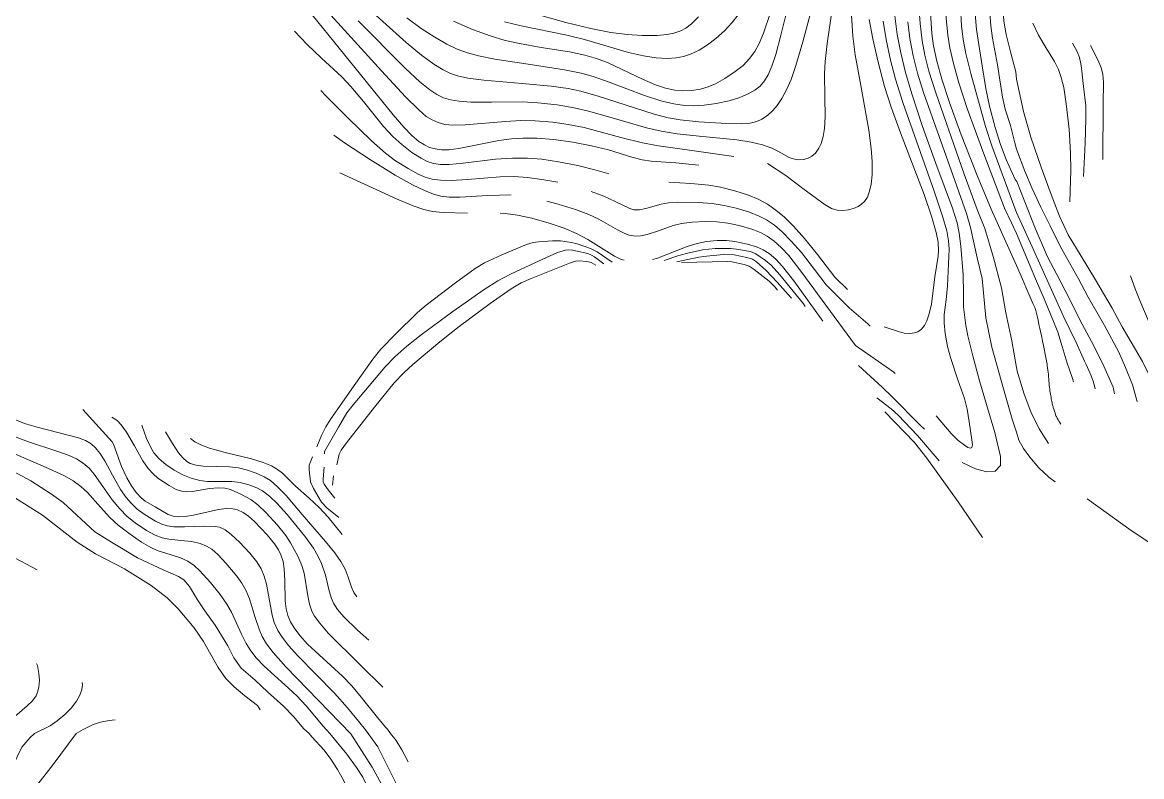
# Model space of a CAD drawing. Header units: inches. Extents: x 115425 to 116786, y 150085 to 152399.
# Drawn here: x 116297.5 to 116525.5, y 150991.2 to 151144.7 of the extents above; entities that cross this region are included whole.
import ezdxf

# ---------------------------------------------------------------- set-up
doc = ezdxf.new("R2010")
doc.units = ezdxf.units.IN
doc.header["$MEASUREMENT"] = 0
doc.layers.add('Contour', color=7, linetype='Continuous', lineweight=0, true_color=0xbed2ff)

msp = doc.modelspace()

# ---------------------------------------------------------------- linework, layer by layer
at = {"layer": 'Contour'}
msp.add_line((116360.88, 151052.46), (116360.67, 151050.57), dxfattribs=at)
for points in [[(116500, 151191.51), (116496.47, 151183.32), (116494.03, 151177.84), (116492.3, 151174.41), (116490.79, 151171.8), (116489.17, 151169.4), (116485.64, 151164.44), (116484.36, 151162.31), (116483.53, 151160.55), (116483.01, 151158.97), (116482.61, 151157.05), (116482.38, 151154.74), (116482.32, 151151.86), (116482.5, 151146.67), (116482.76, 151142.5), (116483.12, 151139.95), (116483.77, 151136.88), (116484.79, 151133.21), (116486.34, 151128.45), (116488.74, 151121.83), (116491.98, 151113.54), (116494.84, 151106.73), (116499.07, 151097.33), (116500, 151095.27)], [(116500, 151183), (116499.4, 151181.32), (116496.98, 151176.36), (116494.96, 151172.72), (116492.7, 151169.07), (116488.84, 151163.03), (116487.38, 151160.42), (116486.54, 151158.53), (116486.09, 151157.05), (116485.77, 151155.23), (116485.59, 151152.91), (116485.55, 151149.7), (116485.7, 151145.58), (116486, 151142.15), (116486.4, 151139.54), (116487.14, 151136.36), (116488.26, 151132.45), (116489.99, 151127.23), (116493.34, 151117.98), (116497.56, 151106.9), (116499.01, 151103.97), (116500.03, 151101.78)], [(116500, 151175.68), (116499.36, 151174.03), (116497.56, 151170.71), (116495.32, 151167.01), (116491.45, 151160.95), (116490.27, 151158.76), (116489.53, 151156.99), (116489.07, 151155.38), (116488.79, 151153.74), (116488.62, 151151.52), (116488.62, 151147.86), (116488.81, 151144.05), (116489.14, 151141.28), (116489.69, 151138.38), (116490.73, 151134.35), (116493.66, 151123.54), (116494.95, 151119.63), (116499.87, 151106.35), (116500, 151106.05)], [(116500.03, 151168.81), (116499.14, 151167.02), (116497.07, 151163.55), (116494.07, 151158.74), (116493.03, 151156.75), (116492.36, 151155.1), (116491.96, 151153.42), (116491.73, 151151.55), (116491.61, 151148.88), (116491.66, 151145.68), (116491.87, 151143.31), (116493.03, 151135.91), (116493.74, 151131.29), (116494.51, 151127.7), (116495.66, 151123.34), (116496.75, 151119.87), (116497.92, 151116.84), (116499.72, 151112.77), (116500.04, 151112.37)], [(116500, 151162.17), (116499.16, 151160.6), (116496.79, 151156.77), (116495.81, 151154.83), (116495.14, 151153.03), (116494.81, 151151.38), (116494.62, 151149.41), (116494.59, 151146.77), (116494.79, 151144.02), (116495.15, 151141.51), (116496.15, 151136.11), (116497.16, 151129.52), (116497.72, 151127.11), (116498.77, 151123.77), (116499.66, 151120.25), (116500, 151118.93)], [(116363.48, 151151.72), (116375.72, 151140.65), (116378.83, 151138.06), (116381.33, 151136.22), (116383.2, 151135.06), (116384.7, 151134.34), (116386.14, 151133.85), (116388.26, 151133.41), (116391.49, 151133), (116399.29, 151132.33), (116405.2, 151131.78), (116408.67, 151131.28), (116411.25, 151130.73), (116414.77, 151129.71), (116426.2, 151126.06), (116429.04, 151125.33), (116431.51, 151124.91), (116435.33, 151124.52), (116441, 151124.14), (116443.89, 151124.1), (116445.73, 151124.24), (116447.11, 151124.56), (116448.16, 151125.03), (116449.26, 151125.78), (116450.39, 151126.81), (116451.26, 151127.85), (116452.2, 151129.24), (116453.16, 151131), (116454.08, 151133.12), (116455.06, 151135.95), (116456.45, 151140.75), (116461.29, 151158.8)], [(116500.05, 151155.35), (116498.59, 151153.11), (116497.9, 151151.76), (116497.5, 151150.4), (116497.29, 151148.92), (116497.27, 151147.06), (116497.45, 151145.01), (116497.92, 151142.3), (116498.77, 151138.72), (116499.84, 151134.66), (116500, 151133.21)], [(116442.43, 151117.44), (116434.37, 151118.6), (116427.1, 151119.61), (116423.8, 151120.24), (116419.44, 151121.34), (116411.93, 151123.32), (116408.7, 151123.98), (116405.56, 151124.41), (116401.94, 151124.71), (116399.07, 151124.76), (116395.91, 151124.59), (116387.73, 151123.88), (116385.16, 151123.84), (116383.56, 151123.98), (116382.18, 151124.34), (116380.95, 151124.88), (116379.78, 151125.61), (116378.24, 151126.91), (116375.55, 151129.6), (116370.68, 151134.86), (116358.33, 151148.42)], [(116375.82, 151145.68), (116378.76, 151143.51), (116381.51, 151141.71), (116383.98, 151140.31), (116386.1, 151139.29), (116388.17, 151138.51), (116390.42, 151137.91), (116393.75, 151137.26), (116400.51, 151136.22), (116407.93, 151135.09), (116411.35, 151134.39), (116413.78, 151133.72), (116417.04, 151132.57), (116424.21, 151129.83), (116427.58, 151128.77), (116430.18, 151128.13), (116432.4, 151127.79), (116434.21, 151127.74), (116436.36, 151127.87), (116438.84, 151128.22), (116441.47, 151128.8), (116443.64, 151129.48), (116445.37, 151130.21), (116446.68, 151130.94), (116447.79, 151131.79), (116448.66, 151132.83), (116449.4, 151134.04), (116450.18, 151135.81), (116450.97, 151138.18), (116452.02, 151142.15), (116453.79, 151149.19)], [(116500, 151074.49), (116499.08, 151079.92), (116497.86, 151085.63), (116496.96, 151090.71), (116495.26, 151097.1), (116493.55, 151102.78), (116491.96, 151106.65), (116489.33, 151113.85), (116483.55, 151130.38), (116482.15, 151134.83), (116481.33, 151138.06), (116480.78, 151141.01), (116480.35, 151144.52), (116480.04, 151148.88)], [(116435.3, 151115.71), (116430.61, 151116.18), (116425.62, 151116.48), (116423.76, 151116.78), (116421.67, 151117.33), (116416.89, 151118.82), (116413.44, 151119.64), (116409.63, 151120.35), (116405.79, 151120.87), (116402.3, 151121.15), (116399.48, 151121.19), (116397.16, 151121.05), (116394.55, 151120.68), (116386.44, 151119.08), (116384.4, 151118.83), (116382.89, 151118.81), (116381.58, 151118.97), (116380.46, 151119.29), (116379.41, 151119.79), (116378.28, 151120.51), (116376.83, 151121.72), (116375.2, 151123.39), (116373.05, 151125.93), (116356.51, 151146.31)], [(116365.88, 151145.03), (116375.54, 151135.36), (116378.48, 151132.64), (116380.51, 151131.01), (116381.95, 151130.05), (116383.26, 151129.4), (116384.75, 151128.95), (116386.5, 151128.68), (116388.88, 151128.52), (116393.05, 151128.51), (116399.37, 151128.55), (116402.49, 151128.37), (116406.45, 151127.94), (116409.93, 151127.36), (116412.81, 151126.69), (116418.1, 151125.17), (116424.66, 151123.26), (116427.62, 151122.57), (116430.91, 151122.04), (116435.38, 151121.55), (116443.01, 151120.81), (116445.99, 151120.34), (116448.28, 151119.8), (116450.18, 151119.15), (116451.53, 151118.49), (116453.7, 151117.25), (116454.49, 151116.96), (116455.66, 151116.79), (116456.69, 151116.85), (116457.72, 151117.14), (116458.31, 151117.48), (116459.05, 151118.15), (116459.73, 151119.12), (116460.2, 151120.1), (116460.63, 151121.53), (116460.88, 151123.17), (116461.01, 151125.49), (116460.95, 151129.53), (116460.87, 151134.25), (116461, 151136.8), (116461.42, 151140.45), (116462.56, 151147.87)], [(116449.92, 151146.76), (116448.49, 151142.58), (116447.56, 151140.42), (116446.69, 151138.83), (116445.65, 151137.36), (116444.3, 151135.99), (116442.72, 151134.73), (116440.59, 151133.3), (116438.7, 151132.25), (116437.23, 151131.65), (116435.61, 151131.18), (116433.78, 151130.88), (116431.96, 151130.82), (116430.43, 151130.96), (116428.51, 151131.37), (116426.47, 151132.04), (116423.85, 151133.15), (116416.81, 151136.49), (116414.46, 151137.4), (116412.06, 151138.09), (116408.97, 151138.75), (116403.19, 151139.66), (116398.75, 151140.41), (116395.85, 151141.08), (116392.82, 151141.99), (116389.2, 151143.32), (116385.34, 151144.96)], [(116395.69, 151144.82), (116399.09, 151144.02), (116408.39, 151142.17), (116411.99, 151141.23), (116420.96, 151138.61), (116424.04, 151137.91), (116426.61, 151137.52), (116428.86, 151137.39), (116430.7, 151137.5), (116432.17, 151137.79), (116433.59, 151138.26), (116435.34, 151139.09), (116437.05, 151140.14), (116438.79, 151141.46), (116440.54, 151143.04), (116442.02, 151144.64), (116443.29, 151146.25)], [(116402.92, 151146.19), (116408.24, 151144.71), (116413.28, 151143.5), (116417.36, 151142.71), (116420.68, 151142.27), (116423.79, 151142.07), (116426.84, 151142.08), (116428.83, 151142.25), (116430.24, 151142.53), (116431.65, 151143.04), (116432.65, 151143.56), (116433.81, 151144.45), (116435.23, 151145.85)], [(116466.39, 151146.22), (116466.7, 151141.91), (116467.17, 151138.15), (116468.13, 151132.62), (116469.91, 151122.83), (116470.41, 151119.1), (116470.6, 151116.42), (116470.59, 151113.73), (116470.4, 151111.83), (116470.09, 151110.37), (116469.63, 151109.19), (116469.05, 151108.3), (116468.44, 151107.75), (116467.76, 151107.29), (116466.83, 151106.86), (116465.77, 151106.56), (116464.66, 151106.43), (116463.48, 151106.51), (116462.3, 151106.84), (116461.04, 151107.58), (116456.46, 151110.91), (116453.02, 151113.57), (116449.3, 151116)], [(116475.21, 151146.09), (116475.71, 151142.3), (116476.44, 151138.54), (116477.41, 151134.53), (116478.66, 151130.22), (116480.89, 151123.58), (116483.6, 151116.03), (116486.95, 151106.93), (116487.89, 151103.92), (116488.35, 151101.84), (116488.67, 151099.22), (116489.12, 151093.36), (116489.24, 151089.61), (116489.23, 151086.86)], [(116470.02, 151145.36), (116470.74, 151141.4), (116471.83, 151136.62), (116473.15, 151131.72), (116474.49, 151127.45), (116476.38, 151122.28), (116481.21, 151109.73), (116482.72, 151105.29), (116483.65, 151101.95), (116484.03, 151099.97), (116484.13, 151098.32), (116484.04, 151097.12), (116483.36, 151092.93), (116482.66, 151087.37), (116482.24, 151085.41), (116481.76, 151083.99), (116481.26, 151083.05), (116480.63, 151082.28), (116479.89, 151081.76), (116479.23, 151081.53), (116478.31, 151081.42), (116477.13, 151081.51), (116476.17, 151081.74), (116473.05, 151082.74)], [(116483.62, 151064.65), (116486.68, 151061.04), (116488.12, 151059.65), (116489.38, 151058.65), (116490.07, 151058.24), (116490.61, 151058.08), (116490.91, 151058.23), (116491.01, 151058.78), (116490.91, 151059.78), (116490.35, 151063.42), (116489.96, 151066.03), (116489.38, 151068.21), (116488.08, 151071.99), (116486.6, 151076.31), (116485.96, 151078.78), (116485.49, 151081.42), (116485.28, 151083.58), (116485.28, 151085.3), (116485.67, 151088.27), (116485.94, 151091.1), (116486.28, 151098.57), (116486.18, 151100.29), (116485.81, 151102.29), (116484.96, 151105.32), (116483.25, 151110.37), (116476.84, 151128.44), (116475.38, 151133.15), (116474.35, 151137.03), (116473.44, 151141.26), (116472.83, 151144.99)], [(116500, 151061.31), (116499.15, 151063.97), (116497.38, 151070.16), (116495.01, 151078.6), (116493.76, 151084.62), (116493.02, 151092.62), (116492, 151096.79), (116490.65, 151103), (116489.81, 151105.83), (116487.45, 151112.57), (116481.09, 151130.48), (116479.85, 151134.43), (116478.98, 151137.92), (116478.3, 151141.46), (116477.84, 151144.88)], [(116510.87, 151108.18), (116511.1, 151114.58), (116511.03, 151118.2), (116510.7, 151123.03), (116510.15, 151128.17), (116509.62, 151131.46), (116509.13, 151133.51), (116508.55, 151135.17), (116507.74, 151136.8), (116505.99, 151139.64), (116504.49, 151142.14), (116503.31, 151144.55)], [(116352.96, 151142.97), (116355.53, 151140.22), (116358.46, 151137.48), (116362.61, 151133.64), (116364.43, 151131.71), (116366.99, 151128.63), (116371.08, 151123.57), (116372.97, 151121.52), (116374.79, 151119.87), (116376.87, 151118.26), (116378.72, 151117.07), (116379.94, 151116.45), (116381.27, 151116.01), (116382.69, 151115.83), (116384.47, 151115.83), (116387.29, 151116.09), (116393.87, 151116.87), (116397.34, 151117.11), (116400.37, 151117.11), (116403.29, 151116.87), (116406.72, 151116.38), (116410.64, 151115.61), (116414.12, 151114.73), (116416.98, 151113.89)], [(116511.39, 151140.5), (116512.35, 151138.82), (116512.83, 151137.58), (116513.21, 151135.99), (116513.39, 151134.18), (116513.62, 151131.66), (116514.1, 151127.78), (116514.16, 151125.14), (116513.97, 151120.14), (116513.65, 151113.34)], [(116517.62, 151116.82), (116517.67, 151128.15), (116517.73, 151132.57), (116517.58, 151134.22), (116517.28, 151135.47), (116516.64, 151136.97), (116515.05, 151140.04)], [(116500, 151133.21), (116501.41, 151126.57), (116502.95, 151121.36), (116505.13, 151115.09), (116507.06, 151109.74), (116508.74, 151105.32), (116510.54, 151101.47), (116513.15, 151097.17), (116516.13, 151092.37), (116517.73, 151089.55), (116519.51, 151086.56), (116521.51, 151082.77), (116524.04, 151078.5), (116525.67, 151075.73), (116527.96, 151071.03), (116529.1, 151067.65), (116529.42, 151065.69)], [(116358.31, 151130.89), (116359.32, 151129.79), (116363.8, 151125.28), (116368.62, 151120.66), (116371.5, 151118.14), (116373.54, 151116.59), (116376.08, 151114.97), (116378.12, 151113.85), (116379.56, 151113.24), (116380.98, 151112.83), (116382.71, 151112.62), (116384.87, 151112.59), (116388.19, 151112.79), (116394.83, 151113.32), (116397.68, 151113.37), (116400.41, 151113.18), (116403.33, 151112.77), (116406.55, 151112.2)], [(116397.09, 151109.66), (116392.32, 151109.5), (116386.61, 151109.16), (116384.47, 151109.19), (116382.75, 151109.4), (116381.24, 151109.79), (116379.39, 151110.5), (116376.97, 151111.66), (116373.45, 151113.63), (116368.41, 151116.75), (116363.12, 151120.23), (116360.97, 151121.79)], [(116500, 151118.93), (116501.71, 151114.46), (116503.11, 151111.07), (116504.98, 151107.13), (116506.84, 151103.34), (116508.97, 151099.02), (116512.64, 151092.54), (116514.57, 151088.82), (116517.96, 151083.02), (116520.83, 151077.62), (116522.23, 151074.49), (116523.62, 151070.97), (116524.47, 151068.02), (116524.55, 151067.5)], [(116388.2, 151105.9), (116383.24, 151106.01), (116381.06, 151106.25), (116379.28, 151106.67), (116377.09, 151107.41), (116373.85, 151108.75), (116362.2, 151114.09)], [(116429.2, 151112.23), (116433.7, 151111.97), (116437.34, 151111.6), (116439.7, 151111.18), (116442.61, 151110.46), (116445.41, 151109.56), (116447.39, 151108.74), (116449.26, 151107.74), (116451.01, 151106.54), (116452.75, 151105.07), (116454.58, 151103.27), (116456.8, 151100.78), (116459.45, 151097.48), (116463.02, 151092.87), (116465.56, 151090.34)], [(116520, 151069.14), (116519.72, 151070.48), (116517.52, 151075.39), (116515.25, 151079.76), (116512.89, 151084.22), (116510.7, 151088.59), (116508.25, 151093.39), (116506.35, 151097.04), (116503.82, 151102.82), (116500.04, 151112.37)], [(116413.37, 151110.31), (116415.97, 151109.37), (116418.27, 151108.31), (116421.23, 151106.83), (116422.08, 151106.6), (116423.19, 151106.56), (116424.53, 151106.85), (116427.6, 151107.77), (116429.1, 151108.02), (116430.93, 151108.12), (116435.23, 151108.05), (116438.01, 151107.87), (116440.48, 151107.5), (116442.92, 151106.94), (116445.6, 151106.11), (116447.62, 151105.32), (116449.06, 151104.56), (116450.69, 151103.44), (116452.26, 151102.11), (116454.14, 151100.23), (116456.2, 151097.88), (116458.87, 151094.47), (116461.21, 151091.32)], [(116467.19, 151079), (116456.1, 151094.11), (116453.61, 151097.28), (116452.07, 151098.94), (116450.62, 151100.21), (116449.21, 151101.21), (116447.97, 151101.89), (116446.29, 151102.56), (116443.54, 151103.38), (116441.24, 151103.87), (116438.94, 151104.13), (116436.58, 151104.2), (116433.95, 151104.08), (116431.76, 151103.8), (116430.04, 151103.38), (116427.26, 151102.39), (116424.79, 151101.54), (116423.44, 151101.29), (116422.38, 151101.24), (116421.14, 151101.42), (116420.2, 151101.75), (116418.76, 151102.49), (116414.91, 151104.7), (116412.88, 151105.64), (116410.19, 151106.65), (116406.62, 151107.75), (116404.32, 151108.35)], [(116420.07, 151096.31), (116419.45, 151096.48), (116418.15, 151097.13), (116412.71, 151100.52), (116410.39, 151101.74), (116407.87, 151102.83), (116404.81, 151103.89), (116401.3, 151104.88), (116398.36, 151105.52), (116395.87, 151105.84), (116394.86, 151105.91)], [(116500, 151106.05), (116503.51, 151098.3), (116506.89, 151090.93), (116509.66, 151084.77), (116512.17, 151079.58), (116513.85, 151075.76), (116514.18, 151075.12), (116514.76, 151073.87), (116515.2, 151072.82), (116515.61, 151071.7), (116516.01, 151070.24), (116516.03, 151070.15)], [(116460.55, 151083.89), (116454.64, 151092.11), (116452.35, 151095.08), (116450.99, 151096.57), (116449.62, 151097.72), (116448.43, 151098.45), (116447.06, 151099.04), (116445.2, 151099.6), (116442.64, 151100.15), (116440.91, 151100.35), (116439.02, 151100.37), (116436.83, 151100.16), (116434.94, 151099.75), (116432.95, 151099.12), (116426.89, 151096.76), (116425.87, 151096.47)], [(116511.59, 151071.57), (116511.39, 151072.23), (116510.77, 151074.04), (116510.35, 151075.39), (116509.3, 151078.76), (116508.4, 151081.69), (116507.27, 151084.52), (116505.65, 151088.49), (116504.07, 151092.09), (116502.64, 151095.47), (116500.03, 151101.78)], [(116417.65, 151095.96), (116414.58, 151098.03), (116413.2, 151098.69), (116410.53, 151099.67), (116409.35, 151099.95), (116407.1, 151100.26), (116405.47, 151100.25), (116402.63, 151100.08), (116401.56, 151099.91), (116400.22, 151099.51), (116395.14, 151097.4), (116391.62, 151095.79), (116389.74, 151094.66), (116385.74, 151091.75), (116379.76, 151087.21), (116378.01, 151085.71), (116373.52, 151081.3), (116370.53, 151078.19), (116368.91, 151076.19), (116365.42, 151071.31), (116360.35, 151064.03), (116359.32, 151062.43), (116358.45, 151060.66), (116357.47, 151058.33)], [(116415.92, 151095.61), (116414.06, 151096.99), (116413.43, 151097.38), (116412.71, 151097.68), (116410.16, 151098.24), (116409.29, 151098.42), (116408.16, 151098.37), (116406.51, 151097.88), (116401.87, 151095.8), (116396.97, 151093.49), (116394.39, 151092.14), (116391.55, 151090.38), (116385.22, 151085.86), (116378.77, 151081.13), (116375.8, 151078.84), (116373.35, 151076.68), (116371.41, 151074.65), (116364.87, 151066.91), (116363.63, 151065.24), (116361.87, 151062.38), (116359.04, 151057.41), (116359.02, 151056.95)], [(116456.98, 151086.93), (116456.61, 151087.45), (116451.77, 151093.36), (116450.01, 151095.32), (116448.86, 151096.25), (116446.94, 151097.61), (116445.82, 151098.07), (116442.96, 151098.6), (116441.77, 151098.74), (116438.6, 151098.69), (116436.05, 151098.44), (116433.35, 151097.83), (116431.21, 151097.26), (116428.27, 151096.27)], [(116414.3, 151095.29), (116413.36, 151095.84), (116412.46, 151096.05), (116410.95, 151096.23), (116410.19, 151096.14), (116408.93, 151095.76), (116401.15, 151092.64), (116399.12, 151091.7), (116397.05, 151090.51), (116392.8, 151087.51), (116386.45, 151082.82), (116382.57, 151079.72), (116377.05, 151075.09), (116375.18, 151073.38), (116373.25, 151071.34), (116369.24, 151066.44), (116363.51, 151059.18), (116362.45, 151057.67), (116362.02, 151056.85), (116361.55, 151054.68)], [(116454.17, 151088.62), (116454.14, 151088.66), (116451.27, 151091.87), (116448.99, 151094.21), (116447.07, 151096.01), (116446.2, 151096.52), (116445.09, 151096.87), (116442.49, 151097.43), (116440.3, 151097.51), (116436.88, 151097.18), (116435.3, 151096.94), (116430.85, 151095.98)], [(116451.31, 151090.24), (116450.77, 151090.88), (116449.64, 151092.05), (116446.6, 151094.42), (116445.52, 151095.14), (116444.56, 151095.45), (116442.04, 151096), (116441.12, 151096.09), (116431.77, 151095.85)], [(116461.21, 151091.32), (116465.89, 151086.66), (116469.71, 151083.39), (116470.19, 151082.91)], [(116534.59, 151064.35), (116534.69, 151065.2), (116534.72, 151067.43), (116534.36, 151069.4), (116533.72, 151070.51), (116532.6, 151072.38), (116531.65, 151074.01), (116529.79, 151077.37), (116528.67, 151079.77), (116527.45, 151082.71), (116526.1, 151085.89), (116525.15, 151088.1), (116524.2, 151090.53), (116523.23, 151093.17)], [(116489.23, 151086.83), (116489.67, 151083.07), (116490.08, 151080.96), (116491.14, 151076.85), (116492.45, 151071.76), (116493.88, 151066.93), (116495.58, 151061.24), (116496.77, 151056.35), (116496.76, 151054.51), (116495.69, 151053.41), (116493.96, 151053.28), (116491.66, 151053.86), (116488.96, 151055.17)], [(116467.19, 151079), (116475.03, 151073.54), (116475.29, 151073.25)], [(116467.79, 151074.9), (116472.67, 151070.51), (116474.69, 151068.55), (116480.29, 151062.84), (116481.25, 151061.92)], [(116500, 151074.49), (116500.12, 151073.77), (116501.56, 151069.05), (116502.93, 151065.44), (116504.63, 151061.99), (116506.51, 151059.04)], [(116255.78, 151072.44), (116259.43, 151070.45), (116264.28, 151067.52), (116275.18, 151060.7), (116281.95, 151056.78), (116301.63, 151044.45)], [(116300.55, 151033.32), (116294.86, 151036.31), (116291.82, 151038.12), (116289.06, 151039.96), (116285.58, 151042.54), (116281.29, 151046), (116277.37, 151049.4), (116274.36, 151052.25), (116270.99, 151055.77), (116265.47, 151061.64), (116262.96, 151064.06), (116260.94, 151065.75), (116259.25, 151066.94), (116257.25, 151068.1), (116254.42, 151069.48), (116251.88, 151070.6)], [(116484.22, 151055.46), (116479.84, 151060.63), (116475.93, 151064.77), (116474.48, 151066.05), (116471.58, 151068.33)], [(116295.52, 151064.12), (116297.97, 151063.12), (116300.78, 151062.26), (116308.94, 151060.17), (116310.34, 151059.63), (116311.49, 151058.93), (116312.41, 151058.11), (116313.28, 151057.04), (116314.28, 151055.51), (116315.89, 151052.58), (116317.53, 151049.63), (116318.66, 151048.01), (116319.64, 151046.87), (116320.89, 151045.68), (116322.52, 151044.49), (116324.63, 151043.21), (116325.94, 151042.58), (116327.03, 151042.25), (116328.39, 151042.08), (116330.53, 151042.08), (116334.5, 151042.2), (116336.77, 151042.11), (116337.68, 151041.96), (116338.8, 151041.44), (116340.03, 151040.52), (116341.76, 151038.91), (116343.81, 151036.72), (116345.26, 151034.92), (116346.13, 151033.52), (116346.74, 151032.02), (116347.21, 151030.37), (116347.77, 151027.42), (116348.38, 151024.07), (116348.81, 151022.6), (116349.56, 151020.97), (116350.42, 151019.58), (116351.7, 151017.9), (116353.59, 151015.79), (116357.35, 151012.01), (116361.1, 151008.22), (116363.76, 151005.23), (116365.95, 151002.5), (116367.39, 151000.75), (116367.94, 151000)], [(116309.83, 151065.96), (116315.8, 151059.34), (116316.07, 151058.87), (116317.71, 151054.37), (116318.78, 151052.01), (116319.71, 151050.39), (116320.68, 151049.04), (116321.7, 151047.97), (116322.55, 151047.29), (116324.54, 151046.11), (116327.19, 151044.56), (116328.23, 151044.24), (116329.35, 151044.12), (116330.67, 151044.17), (116332.39, 151044.44), (116337.43, 151045.59), (116339.11, 151045.78), (116340.38, 151045.72), (116341.34, 151045.51), (116342.46, 151044.99), (116343.54, 151044.25), (116344.81, 151043.12), (116347.36, 151040.42), (116348.9, 151038.61), (116349.71, 151037.4), (116350.19, 151036.38), (116350.61, 151034.99), (116350.83, 151033.52), (116350.96, 151031.14), (116351.06, 151027.02), (116351.26, 151025.37), (116351.6, 151024.02), (116352.15, 151022.71), (116352.87, 151021.47), (116354.04, 151019.92), (116355.62, 151018.2), (116357.99, 151015.97), (116362.75, 151011.65), (116364.63, 151009.69), (116366.53, 151007.36), (116369.83, 151003.28), (116371.45, 151001.29), (116371.89, 151000.85), (116372.52, 151000)], [(116370.91, 151009.42), (116366.26, 151014.03), (116359.81, 151020.42), (116358.07, 151022.42), (116357.02, 151023.88), (116356.5, 151024.87), (116356.01, 151026.29), (116355.64, 151028.04), (116354.89, 151032.66), (116354.45, 151034.21), (116353.61, 151036.09), (116352.15, 151038.79), (116351.16, 151040.28), (116349.45, 151042.39), (116347.11, 151044.98), (116345.45, 151046.56), (116344.06, 151047.62), (116342.13, 151048.63), (116339.89, 151049.63), (116338.73, 151049.94), (116337.47, 151050.02), (116335.66, 151049.83), (116332.17, 151049.25), (116330.85, 151049.21), (116330.02, 151049.3), (116328.83, 151049.65), (116327.39, 151050.44), (116325.13, 151051.95), (116324.12, 151052.83), (116323.13, 151053.96), (116322.08, 151055.52), (116320.36, 151058.54), (116318.72, 151061.35), (116317.66, 151062.79), (116316.79, 151063.67), (116315.75, 151064.36)], [(116473.16, 151065.48), (116479.21, 151059.24), (116481.73, 151056.03), (116488.14, 151047.15), (116493.07, 151039.9)], [(116368.05, 151018.96), (116365.75, 151021.05), (116362.98, 151023.73), (116361.7, 151025.25), (116360.91, 151026.5), (116360.47, 151027.46), (116360, 151029.06), (116359.24, 151032.22), (116358.42, 151034.58), (116357.72, 151036.13), (116356.8, 151037.7), (116355.24, 151039.87), (116351.45, 151044.56), (116349.44, 151046.83), (116347.88, 151048.31), (116346.45, 151049.37), (116345.24, 151050.01), (116343.67, 151050.61), (116341.87, 151051.06), (116340.17, 151051.28), (116337.84, 151051.28), (116335.23, 151051.26), (116333.67, 151051.46), (116331.9, 151051.95), (116330.21, 151052.62), (116328.42, 151053.58), (116326.74, 151054.72), (116325.35, 151055.93), (116324.32, 151057.11), (116323.58, 151058.32), (116322.8, 151060.03), (116321.82, 151062.72)], [(116355.9, 150999.98), (116354.83, 151000.95), (116352.73, 151003.42), (116350.68, 151005.53), (116347.46, 151008.45), (116344.9, 151010.82), (116342.09, 151013.27), (116340.55, 151015.4), (116339.37, 151017.84), (116336.75, 151022.07), (116334.71, 151024.93), (116333.18, 151027.18), (116331.54, 151029.88), (116330.43, 151031.26), (116329.29, 151031.98), (116326.22, 151033.31), (116320.98, 151035.75), (116315.66, 151038.92), (116312.27, 151041.06), (116305.8, 151046.98), (116303.42, 151048.68), (116299.21, 151051.45), (116283.25, 151059.94)], [(116364.41, 150999.95), (116351.18, 151013.58), (116348.61, 151016.47), (116347.24, 151018.27), (116346.37, 151019.72), (116345.71, 151021.21), (116344.93, 151023.58), (116343.76, 151027.41), (116343.1, 151029.02), (116342.24, 151030.58), (116341.21, 151032.04), (116339.02, 151034.62), (116337.3, 151036.43), (116336.07, 151037.5), (116335.05, 151038.15), (116333.75, 151038.66), (116332.01, 151039.05), (116329.81, 151039.3), (116327.32, 151039.55), (116325.97, 151039.85), (116324.57, 151040.36), (116322.77, 151041.33), (116320.49, 151042.85), (116318.83, 151044.18), (116317.33, 151045.69), (116315.78, 151047.58), (116313.88, 151050.3), (116312.16, 151052.75), (116311.09, 151053.98), (116309.88, 151055.03), (116308.55, 151055.87), (116307.07, 151056.56), (116304.55, 151057.44), (116298.77, 151059.34), (116295.68, 151060.54)], [(116365.66, 151027.84), (116365.03, 151028.71), (116364.55, 151029.75), (116363.84, 151031.8), (116363.23, 151033.43), (116362.38, 151035.03), (116361.17, 151036.77), (116359.28, 151039.08), (116354.53, 151044.59), (116351.25, 151048.44), (116349.51, 151050.22), (116348.02, 151051.46), (116346.76, 151052.25), (116345.11, 151053.01), (116343.36, 151053.6), (116341.54, 151054.04), (116339.71, 151054.28), (116337.11, 151054.34), (116334.35, 151054.39), (116332.89, 151054.58), (116331.72, 151054.95), (116331.02, 151055.36), (116330.17, 151056.11), (116329.31, 151057.15), (116328.09, 151059), (116326.69, 151061.4)], [(116362.68, 151040.49), (116359.77, 151044.04), (116357.98, 151046.01), (116355.92, 151047.87), (116353.17, 151050.31), (116350.48, 151052.99), (116349.51, 151053.74), (116348.24, 151054.46), (116346.56, 151055.14), (116344.16, 151055.89), (116338.82, 151057.2), (116335.65, 151058.04), (116333.83, 151058.72), (116332.66, 151059.36), (116331.77, 151060.03)], [(116507.87, 151051.23), (116506.62, 151052.15), (116504.53, 151054.04), (116502.69, 151056.21), (116501.41, 151057.97), (116500.51, 151059.71), (116500, 151061.31)], [(116360.11, 151000), (116358.81, 151001.49), (116355.35, 151005.63), (116353.45, 151007.66), (116350.99, 151009.92), (116346.76, 151013.7), (116345.15, 151015.38), (116344.03, 151016.79), (116343.09, 151018.28), (116342.12, 151020.22), (116340.1, 151024.71), (116339.16, 151026.34), (116337.81, 151028.29), (116335.81, 151030.74), (116333.67, 151033.08), (116332.47, 151034.17), (116331.19, 151035.05), (116329.71, 151035.73), (116327.82, 151036.35), (116324.96, 151037.25), (116323.67, 151037.83), (116321.78, 151038.93), (116319.45, 151040.54), (116317.04, 151042.43), (116315.33, 151043.98), (116313.42, 151046.06), (116310.75, 151049.04), (116309.4, 151050.29), (116307.83, 151051.45), (116306.1, 151052.43), (116302.84, 151053.95), (116293.72, 151057.89)], [(116356.6, 151056.28), (116355.96, 151054.64), (116355.95, 151053.65), (116356.21, 151051.21), (116356.78, 151049.86), (116358.44, 151047.06), (116359.53, 151045.92), (116361.96, 151043.94)], [(116358.95, 151054.18), (116358.75, 151051.8), (116358.79, 151051.25), (116358.98, 151050.72), (116359.8, 151049.59), (116361.18, 151047.87)], [(116541.28, 151030.08), (116538.56, 151031.68), (116535.45, 151033.67), (116528.39, 151038), (116523.35, 151041.28), (116514.38, 151047.74)], [(116301.63, 151044.45), (116308.64, 151038.95), (116312.41, 151036.58), (116318.3, 151033.48), (116323.73, 151030.12), (116327.02, 151027.61), (116329.25, 151025.39), (116332.48, 151021.5), (116334.38, 151018.73), (116337.37, 151013.42)], [(116300.41, 151014.26), (116300.57, 151013.81), (116300.88, 151012.23), (116300.97, 151010.75), (116300.85, 151009.4), (116300.61, 151008.43), (116300.32, 151007.69), (116299.57, 151006.65), (116298.51, 151005.59), (116293.95, 151001.67), (116292.09, 151000.05)], [(116337.37, 151013.42), (116338.93, 151011.18), (116340.67, 151009.46), (116342.84, 151007.68), (116345.41, 151005.69), (116345.74, 151005.18), (116345.92, 151004.79)], [(116309.69, 151010.34), (116309.74, 151009.9), (116309.59, 151008.93), (116309.21, 151007.82), (116308.54, 151006.58), (116307.46, 151005.17), (116306.17, 151003.86), (116304.63, 151002.56), (116303.17, 151001.55), (116300, 151000)], [(116308.49, 151000), (116309.88, 151000.83), (116311.96, 151001.83), (116313.41, 151002.3), (116315.2, 151002.64), (116316.42, 151002.8)], [(116294.39, 150988.55), (116295.22, 150992.56), (116296.42, 150995.25), (116297.37, 150997.23), (116299.06, 150999.13), (116300, 151000)], [(116308.49, 151000), (116303.79, 150993.7), (116300.2, 150989.04)], [(116364.2, 150981.85), (116364.39, 150983.79), (116364.35, 150985.65), (116364.12, 150987.29), (116363.67, 150988.79), (116362.95, 150990.47), (116361.73, 150992.68), (116360.35, 150994.8), (116358.95, 150996.62), (116356.49, 150999.34), (116355.9, 150999.98)], [(116360.11, 151000), (116363.6, 150995.76), (116365.59, 150993.07), (116366.83, 150991.11), (116367.61, 150989.54), (116368.44, 150987.37), (116368.77, 150984.42), (116368.81, 150982.24)], [(116371.99, 150983.98), (116371.92, 150985.97), (116371.34, 150988.45), (116368.78, 150993.12), (116364.41, 150999.95)], [(116367.94, 151000), (116369.91, 150997.26), (116373.67, 150989.81), (116374.44, 150987.14), (116374.44, 150985.4)], [(116372.52, 151000), (116373.65, 150998.58), (116374.83, 150996.66), (116376.09, 150994.25)]]:
    msp.add_lwpolyline(points, dxfattribs=at)
msp.add_lwpolyline([(116500, 151095.27), (116501.2, 151092.5), (116501.93, 151090.82), (116503.42, 151087.4), (116503.71, 151086.73, -0.045689), (116504, 151085.84, -0.006043), (116505.49, 151078.98), (116505.98, 151076.54), (116506.05, 151076.18, -0.009661), (116506.27, 151074.83, -0.007633), (116506.49, 151073.11, -0.011563), (116506.59, 151071.97, 0.011374), (116506.69, 151070.81, 0.008851), (116506.88, 151069.39, 0.009724), (116507.09, 151068.1, 0.008026), (116507.2, 151067.57, 0.004843), (116507.4, 151066.69, 0.017929), (116507.49, 151066.37, 0.003717), (116507.98, 151064.87, 0.046127), (116508.3, 151064.15, 0.026343), (116509.02, 151062.99)], format="xyb", dxfattribs=at)

doc.saveas('drawing.dxf')
